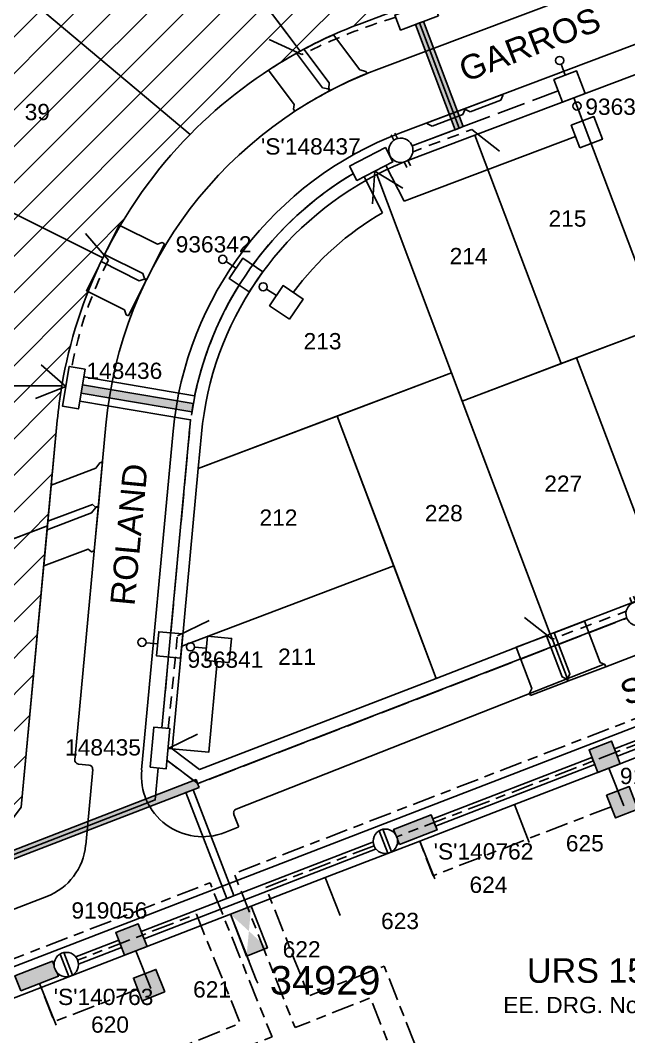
# Model space of a CAD drawing. Header units: metres. Extents: x 310835 to 311433, y 6270349 to 6270744.
# Drawn here: x 311149.6 to 311224.4, y 6270490.1 to 6270615 of the extents above; entities that cross this region are included whole.
import ezdxf
from ezdxf.enums import TextEntityAlignment as Align

# ---------------------------------------------------------------- set-up
doc = ezdxf.new("R2010")
doc.units = ezdxf.units.M
doc.header["$LTSCALE"] = 0.7
for name, pattern in [('Cable Exist OH', [1, 1, 0]), ('Cable Exist UG', [8.2, 4, -1.2, 1.8, -1.2]), ('Dash', [5, 3, -2]), ('IE Trench LV', [6.5, 5, -1.5])]:
    doc.linetypes.add(name, pattern=pattern)
doc.layers.get('0').update_dxf_attribs({"color": 6})
for name, color, linetype in [('_User Miscellaneous1', 3, 'Continuous'), ('_User Miscellaneous11', 7, 'Continuous'), ('_User Miscellaneous4', 7, 'Continuous'), ('_User Miscellaneous6', 7, 'Continuous'), ('_User Miscellaneous7', 150, 'Continuous'), ('_User Miscellaneous8', 7, 'Continuous'), ('_User_LV_Exist', 7, 'Continuous'), ('Cadastre Developer_SP_NEW', 4, 'Continuous'), ('Cadastre Land Parcels_SP_EXT', 4, 'Continuous'), ('Cadastre Roads_SP_EXT', 4, 'Continuous'), ('Cadastre Roads_SP_NEW', 8, 'Continuous'), ('Duct_SP_EXT', 4, 'Continuous'), ('Duct_SP_NEW', 2, 'Continuous'), ('Equip_LV_NEW', 5, 'Continuous'), ('Mains_LV_NEW_R6', 2, 'Continuous'), ('Mains_LV_NEW_T84', 2, 'Continuous'), ('Services_SP_NEW_UG', 2, 'Continuous'), ('Sub_SP_EXT', 7, 'Continuous'), ('SupportsUG_SP_LV_EXT', 7, 'Continuous'), ('SupportsUG_SP_LV_NEW', 2, 'Continuous'), ('SupportsUG_SP_LV_SL_EXT', 7, 'Continuous'), ('SupportsUG_SP_LV_SL_NEW', 2, 'Continuous'), ('Trench_SP_NEW', 2, 'Continuous'), ('UG_Details_SP_MISC', 7, 'Continuous')]:
    doc.layers.add(name, color=color, linetype=linetype)
doc.layers.add('_User Miscellaneous12', color=7, linetype='Continuous', lineweight=35)
doc.layers.add('_User Miscellaneous5', color=7, linetype='Continuous', lineweight=35)
doc.layers.add('_User Notes', color=7, linetype='Continuous', plot=False)
doc.styles.add('ARIAL', font='arial.ttf', dxfattribs={"height": 2})
doc.styles.add('ARIAL 3.0', font='arial.ttf', dxfattribs={"height": 3})
doc.styles.add('COLUMN_LABEL', font='arial.ttf')
doc.styles.add('POLE_LABEL', font='arial.ttf')
doc.styles.add('SL_LABEL', font='arial.ttf')
doc.styles.get("Standard").update_dxf_attribs({"font": 'arial.ttf'})
doc.styles.add('style1', font='iso3098b.shx')
doc.linetypes.add('Cable New UG', pattern='A,8,-1,["x",style1,S=3.5,R=0,X=0.35,Y=-1],-3.5', length=12.5)
doc.linetypes.add('Cable Z', pattern='A,8,-1,["Z",Standard,S=2.5,R=0,X=0.35,Y=-1.25],-3.5', length=12.5)
doc.linetypes.add('IE Trench HV', pattern='A,8,-2,["/",style1,S=2.5,R=0,X=0.1,Y=-1],-4.5', length=14.5)

# ---------------------------------------------------------------- blocks, each defined once
blk = doc.blocks.new('*U38')
blk.add_lwpolyline([(1.28, 0.5), (3.26, -4.64), (0.7, -5.63), (-1.28, -0.5)], close=True)
blk.add_solid([(-1.28, -0.5), (1.28, 0.5), (3.26, -4.64), (0.7, -5.63)])
for tag, height, flags, p in [('ASSET_NUM', 3, 8, (5.84, 2.55)), ('STREET_CODE', 0.2, 9, (5.34, 0.55)), ('CONSTRUCTED_VOLTAGE', 0.2, 9, (5.34, 0.35)), ('OPERATING_VOLTAGE', 0.2, 9, (5.34, -0.05)), ('NO_PHASES', 0.2, 9, (5.34, 0.15)), ('ORIENTATION', 0.2, 9, (5.34, -0.25)), ('OWNED_BY', 0.2, 9, (5.34, -0.45)), ('OPERATED_BY', 0.2, 9, (5.34, -0.65)), ('SECONDARY_VOLTAGE', 0.2, 9, (5.34, -1.05)), ('STATE', 0.2, 9, (5.34, -1.25)), ('MAINTAINED_BY', 0.2, 9, (5.34, -0.85)), ('SUBSTATION_TYPE', 0.2, 9, (5.34, -1.65)), ('STREETNAME', 0.2, 9, (5.34, -2.45)), ('PARENT', 0.2, 9, (5.34, -1.45)), ('USAGE', 0.2, 9, (5.34, -1.85)), ('LEGEND', 0.2, 9, (5.34, -2.05)), ('LOCATION', 0.2, 9, (5.34, -2.25)), ('SUBURB', 0.2, 9, (5.34, -2.65)), ('Z', 0.2, 1, (5.34, -3.05)), ('NOTES', 0.2, 9, (5.34, -2.85))]:
    blk.add_attdef(tag, text='', height=height, dxfattribs=dict(flags=flags)).set_placement(p, align=Align.MIDDLE_LEFT)
blk = doc.blocks.new('PILLAR_EXT')
blk.add_hatch(color=256).paths.add_polyline_path([(-2.475, 2.49), (-2.475, 0.51), (2.475, 0.51), (2.475, 2.49)])
blk.add_lwpolyline([(-2.475, 0.51), (2.475, 0.51), (2.475, 2.49), (-2.475, 2.49)], close=True)
for tag, p, flags in [('OWNED_BY', (0, 1.3), 9), ('STATE', (0, 1.1), 9), ('SUPPORT_TYPE', (0, 0.9), 9), ('USAGE', (0, 0.7), 9), ('LEGEND', (0, 0.5), 9), ('LOCATION', (0, 0.3), 9), ('NOTES', (0, 0.1), 9), ('PARENT', (0, -0.1), 9), ('STREETNAME', (0, -0.3), 9), ('SUBURB', (0, -0.5), 1)]:
    blk.add_attdef(tag, p, '', height=0.2, dxfattribs=dict(flags=flags))
at = {"layer": '_User Miscellaneous6', "style": 'ARIAL', "flags": 8}
blk.add_attdef('ASSET_NUM', text='', height=2, dxfattribs=at).set_placement((1.5, 7.5), align=Align.TOP_LEFT)
blk = doc.blocks.new('*U37')
at = {"layer": '_User Miscellaneous7'}
blk.add_hatch(color=256, dxfattribs=at).paths.add_polyline_path([(-1.49, -4.51), (-1.49, -7.49), (1.48, -7.49), (1.48, -4.51)])
at = {"layer": '_User Miscellaneous8'}
blk.add_hatch(color=256, dxfattribs=at).paths.add_polyline_path([(-1.49, 1.48), (-1.49, -1.49), (1.48, -1.49), (1.48, 1.48)])
at = {"layer": '_User Miscellaneous7'}
blk.add_lwpolyline([(1.48, -7.49), (1.48, -4.51), (-1.49, -4.51), (-1.49, -7.49)], close=True, dxfattribs=at)
at = {"layer": '_User Miscellaneous8'}
blk.add_lwpolyline([(1.48, -1.49), (1.48, 1.48), (-1.49, 1.48), (-1.49, -1.49)], close=True, dxfattribs=at)
at = {"flags": 9}
for tag, style, p in [('STRUCTURE_PLANT_NUMBER', 'POLE_LABEL', (1.81, 0.03)), ('STREET_CODE', 'COLUMN_LABEL', (1.81, -0.2))]:
    blk.add_attdef(tag, text='', height=0.2, dxfattribs=dict(at, style=style)).set_placement(p, align=Align.MIDDLE_LEFT)
for tag, p in [('COLUMN_TYPE', (1.81, -0.4)), ('OWNED_BY', (1.81, -0.6)), ('STATE', (1.81, -0.8)), ('USAGE', (1.81, -1)), ('LEGEND', (1.81, -1.2)), ('STREETNAME', (1.81, -1.6)), ('SUBURB', (1.81, -1.8)), ('LOCATION', (1.81, -1.4)), ('NOTES', (1.81, -2))]:
    blk.add_attdef(tag, text='', height=0.2, dxfattribs=at).set_placement(p, align=Align.MIDDLE_LEFT)
at = {"flags": 1}
blk.add_attdef('Z', (1.81, -2.35), '', height=0.2, dxfattribs=at)
at = {"layer": '_User Miscellaneous6', "style": 'ARIAL', "flags": 8}
blk.add_attdef('ASSET_NUM', text='', height=2, dxfattribs=at).set_placement((2, 2), align=Align.MIDDLE_LEFT)
blk = doc.blocks.new('*U35')
at = {"lineweight": -3}
blk.add_lwpolyline([(-2.48, 2.49), (2.47, 2.49), (2.47, 0.51), (-2.48, 0.51)], close=True, dxfattribs=at)
for tag, flags, p in [('STREET_CODE', 9, (1.5, 3.5)), ('OWNED_BY', 9, (1.5, 3.3)), ('OPERATED_BY', 9, (1.5, 3.1)), ('STATE', 9, (1.5, 2.7)), ('SUPPORT_TYPE', 9, (1.5, 2.5)), ('MAINTAINED_BY', 9, (1.5, 2.9)), ('SUBURB', 9, (1.5, 1.7)), ('STREETNAME', 9, (1.5, 1.5)), ('USAGE', 9, (1.5, 2.3)), ('LEGEND', 9, (1.5, 2.1)), ('PARENT', 9, (1.5, 1.9)), ('LOCATION', 9, (1.5, 1.3)), ('Z', 1, (1.5, 0.9)), ('NOTES', 9, (1.5, 1.1))]:
    blk.add_attdef(tag, text='', height=0.2, dxfattribs=dict(flags=flags)).set_placement(p, align=Align.MIDDLE_LEFT)
at = {"layer": '_User Miscellaneous4', "style": 'ARIAL', "flags": 8}
blk.add_attdef('ASSET_NUM', text='', height=2, dxfattribs=at).set_placement((2, 5.5), align=Align.MIDDLE_LEFT)
blk = doc.blocks.new('*U51')
at = {"layer": 'Services_SP_NEW_UG', "color": 2, "flags": 128}
blk.add_lwpolyline([(-13.9, -0.75), (-16.15, 2.93)], dxfattribs=at)
at = {"layer": 'Services_SP_NEW_UG', "color": 2, "linetype": 'Dash', "ltscale": 0.7, "flags": 128}
blk.add_lwpolyline([(-2.47, -0.75), (-13.9, -0.75)], dxfattribs=at)
blk = doc.blocks.new('A$C1B2C29DD')
at = {"layer": 'Services_SP_NEW_UG', "color": 2, "flags": 128}
for points in [[(0, 0), (-2.1, 3.44)], [(0, 0), (2.1, 3.44)]]:
    blk.add_lwpolyline(points, dxfattribs=at)
blk = doc.blocks.new('*U56')
at = {"layer": 'Services_SP_NEW_UG', "color": 2, "flags": 128}
blk.add_lwpolyline([(-12.99, -0.75), (-15.24, 2.93)], dxfattribs=at)
at = {"layer": 'Services_SP_NEW_UG', "color": 2, "linetype": 'Dash', "ltscale": 0.7, "flags": 128}
blk.add_lwpolyline([(-2.47, -0.75), (-12.99, -0.75)], dxfattribs=at)
blk = doc.blocks.new('*U36')
at = {"layer": '_User Miscellaneous7', "lineweight": -3}
blk.add_lwpolyline([(0, -3.03), (0, -1.58)], dxfattribs=at)
blk.add_lwpolyline([(-1.49, -6), (1.49, -6), (1.49, -3.03), (-1.49, -3.03)], close=True, dxfattribs=at)
blk.add_circle((0, -1.08), 0.5, dxfattribs=at)
at = {"layer": '_User Miscellaneous8', "color": 2, "lineweight": -3}
blk.add_lwpolyline([(-1.49, 0), (1.49, 0), (1.49, 2.97), (-1.49, 2.97)], close=True, dxfattribs=at)
at = {"style": 'POLE_LABEL', "flags": 9}
blk.add_attdef('STRUCTURE_PLANT_NUMBER', text='', height=0.2, dxfattribs=at).set_placement((1.64, 1.73), align=Align.MIDDLE_LEFT)
for tag, flags, p in [('STREET_CODE', 9, (1.64, 1.49)), ('COLUMN_TYPE', 9, (1.64, 1.29)), ('OWNED_BY', 9, (1.64, 1.09)), ('OPERATED_BY', 9, (1.64, 0.89)), ('STATE', 9, (1.64, 0.49)), ('MAINTAINED_BY', 9, (1.64, 0.69)), ('USAGE', 9, (1.64, 0.29)), ('LEGEND', 9, (1.64, 0.09)), ('SUBURB', 9, (1.64, -0.31)), ('STREETNAME', 9, (1.64, -0.51)), ('Z', 1, (1.64, -1.31)), ('PARENT', 9, (1.64, -0.11)), ('LOCATION', 9, (1.64, -0.71)), ('NOTES', 9, (1.64, -0.91)), ('LABEL_ALIGNMENT', 9, (1.64, -1.11))]:
    blk.add_attdef(tag, text='', height=0.2, dxfattribs=dict(flags=flags)).set_placement(p, align=Align.MIDDLE_LEFT)
at = {"layer": '_User Miscellaneous5', "style": 'ARIAL', "flags": 8}
blk.add_attdef('ASSET_NUM', text='', height=2, dxfattribs=at).set_placement((2, 3.49), align=Align.MIDDLE_LEFT)
blk = doc.blocks.new('*U49')
at = {"layer": '_User Miscellaneous8', "color": 2}
blk.add_line((0, 0), (0, 1.45), dxfattribs=at)
blk.add_circle((0, 1.95), 0.5, dxfattribs=at)
for tag, p, flags in [('Z', (0, 0), 1), ('OPERATED_BY', (0, -9.61), 9)]:
    blk.add_attdef(tag, p, '', height=0.2, dxfattribs=dict(flags=flags))
at = {"style": 'SL_LABEL', "flags": 9}
blk.add_attdef('STREET_CODE', text='', height=0.2, dxfattribs=at).set_placement((0, -0.2), align=Align.MIDDLE_LEFT)
at = {"flags": 9}
for tag, p in [('CONSTRUCTED_VOLTAGE', (0, -0.4)), ('CONTROL_TYPE', (0, -0.6)), ('LANTERN_PURPOSE', (0, -0.8)), ('LANTERN_TYPE', (0, -1)), ('NO_PHASES', (0, -1.2)), ('OPERATING_VOLTAGE', (0, -1.4)), ('ORIENTATION', (0, -1.6)), ('OWNED_BY', (0, -1.8)), ('STATE', (0, -2)), ('CEXIST', (0, -2.4)), ('CNEW', (0, -2.6)), ('USAGE', (0, -2.2)), ('CNUMBER', (0, -2.8)), ('CREMOVE', (0, -3)), ('CREPLACE', (0, -3.2)), ('LKINGHEIGHT', (0, -3.4)), ('LBRACKET', (0, -3.6)), ('LBRACKETVOCAB', (0, -3.8)), ('LCATEGORY', (0, -4)), ('LCHARGE1', (0, -4.2)), ('LCHARGE1PERCENT', (0, -4.4)), ('LCHARGE2', (0, -4.6)), ('LCHARGE2PERCENT', (0, -4.8)), ('LCHARGE3', (0, -5)), ('LCHARGE3PERCENT', (0, -5.2)), ('LEXIST', (0, -5.4)), ('LLAMP', (0, -5.6)), ('LLAMPVOCAB', (0, -5.8)), ('LMAST', (0, -6)), ('LMASTVOCAB', (0, -6.2)), ('LNEW', (0, -6.4)), ('LANTNUMBER', (0, -6.6)), ('LOUTREACH', (0, -7)), ('LOUTREACHVOCAB', (0, -7.2)), ('LRATECODE', (0, -7.4)), ('SUBURB', (0, -8.6)), ('STREETNAME', (0, -8.8)), ('LREMOVE', (0, -7.6)), ('LREPLACE', (0, -7.8)), ('LTYPE', (0, -8)), ('LTYPEVOCAB', (0, -8.2)), ('LEGEND', (0, -8.4)), ('LOCATION', (0, -9)), ('NOTES', (0, -9.2)), ('MAINTAINED_BY', (0, -9.86))]:
    blk.add_attdef(tag, text='', height=0.2, dxfattribs=at).set_placement(p, align=Align.MIDDLE_LEFT)
at = {"layer": '_User Notes', "style": 'SL_LABEL', "flags": 8}
blk.add_attdef('ASSET_NUM', text='', height=2.5, dxfattribs=at).set_placement((2, 2), align=Align.MIDDLE_LEFT)
at = {"layer": '_User Notes', "flags": 8}
blk.add_attdef('LNUMBER', text='', height=2.5, dxfattribs=at).set_placement((1.2, -2.8), align=Align.MIDDLE_LEFT)
blk = doc.blocks.new('*U57')
at = {"layer": 'Services_SP_NEW_UG', "color": 2, "flags": 128}
blk.add_lwpolyline([(-15, -0.75), (-17.25, 2.93)], dxfattribs=at)
at = {"layer": 'Services_SP_NEW_UG', "color": 2, "linetype": 'Dash', "ltscale": 0.7, "flags": 128}
blk.add_lwpolyline([(-2.47, -0.75), (-15, -0.75)], dxfattribs=at)
blk = doc.blocks.new('LV_UG_LINKS_OPEN_NEW')
blk.add_wipeout([(-1.17, 0.93), (-1.28, 0.78), (-1.36, 0.61), (-1.43, 0.44), (-1.47, 0.25), (-1.49, 0.07), (-1.49, -0.12), (-1.46, -0.31), (-1.41, -0.49), (-1.34, -0.66), (-1.25, -0.82), (-1.13, -0.97), (-1, -1.11), (-0.86, -1.22), (-0.7, -1.32), (-0.53, -1.4), (-0.35, -1.45), (-0.16, -1.49), (0.03, -1.49), (0.21, -1.48), (0.4, -1.44), (0.57, -1.38), (0.74, -1.3), (0.9, -1.19), (1.04, -1.07), (1.17, -0.93), (1.28, -0.78), (1.36, -0.61), (1.43, -0.44), (1.47, -0.25), (1.49, -0.07), (1.49, 0.12), (1.46, 0.31), (1.41, 0.49), (1.34, 0.66), (1.25, 0.82), (1.13, 0.97), (1, 1.11), (0.86, 1.22), (0.7, 1.32), (0.53, 1.4), (0.35, 1.45), (0.16, 1.49), (-0.03, 1.49), (-0.21, 1.48), (-0.4, 1.44), (-0.57, 1.38), (-0.74, 1.3), (-0.9, 1.19), (-1.04, 1.07)])
for p, q in [((-0.25, 1.47), (-0.25, 2.22)), ((0.25, 1.47), (0.25, 2.22)), ((-0.25, -1.47), (-0.25, -2.22)), ((0.25, -1.47), (0.25, -2.22))]:
    blk.add_line(p, q)
blk.add_lwpolyline([(1.49, 0, 1), (-1.49, 0, 1)], format="xyb", close=True)
for tag, p, flags in [('ORIENTATION', (0, 0), 9), ('Z', (0, 0), 1), ('USAGE', (0, -0.2), 9), ('NOTES', (0, -0.4), 9)]:
    blk.add_attdef(tag, p, '', height=0.2, dxfattribs=dict(flags=flags))
blk = doc.blocks.new('A$C7DAD38F0')
at = {"layer": '_User Miscellaneous11', "color": 3, "style": 'ARIAL'}
blk.add_attdef('DRG_NO', text='', height=2, dxfattribs=at).set_placement((0, -4.23), align=Align.MIDDLE_CENTER)
at = {"layer": '_User Miscellaneous6', "color": 2, "style": 'ARIAL 3.0'}
blk.add_attdef('URS___', text='', height=3, dxfattribs=at).set_placement((0, 0), align=Align.MIDDLE_CENTER)
blk = doc.blocks.new('*U131')
for tag, flags, p in [('NUMBER_OF_PHASES', 9, (1.5, -2.4)), ('TYPE', 9, (1.5, -2.6)), ('Z', 1, (1.5, -2.8))]:
    blk.add_attdef(tag, text='', height=0.2, dxfattribs=dict(flags=flags)).set_placement(p, align=Align.MIDDLE_LEFT)
blk.add_wipeout([(-1.56, 1.06), (-1.68, 0.92), (-1.79, 0.76), (-1.87, 0.59), (-1.93, 0.42), (-1.98, 0.23), (-1.99, 0.05), (-1.99, -0.14), (-1.96, -0.33), (-1.91, -0.51), (-1.83, -0.68), (-1.74, -0.84), (-1.62, -0.99), (-1.49, -1.12), (-1.34, -1.24), (-1.18, -1.33), (-1.01, -1.41), (-0.83, -1.46), (-0.64, -1.49), (-0.45, -1.49), (-0.27, -1.48), (-0.08, -1.43), (0.09, -1.37), (0.26, -1.29), (0.42, -1.18), (0.56, -1.06), (0.68, -0.92), (0.79, -0.76), (0.87, -0.59), (0.93, -0.42), (0.98, -0.23), (0.99, -0.05), (0.99, 0.14), (0.96, 0.33), (0.91, 0.51), (0.83, 0.68), (0.74, 0.84), (0.62, 0.99), (0.49, 1.12), (0.34, 1.24), (0.18, 1.33), (0.01, 1.41), (-0.17, 1.46), (-0.36, 1.49), (-0.55, 1.49), (-0.73, 1.48), (-0.92, 1.43), (-1.09, 1.37), (-1.26, 1.29), (-1.42, 1.18)])
for p, q in [((-0.75, -1.48), (-0.75, 1.48)), ((-0.25, -1.48), (-0.25, 1.48))]:
    blk.add_line(p, q)
blk.add_circle((-0.5, 0), 1.5)
at = {"flags": 9}
for tag, p in [('ACTUAL_STATUS', (1.5, 0)), ('CONSTRUCTED_VOLTAGE', (1.5, -0.2)), ('OPERATING_VOLTAGE', (1.5, -0.6)), ('ORIENTATION', (1.5, -0.8)), ('STATE', (1.5, -1)), ('SWITCH_TYPE', (1.5, -1.2)), ('NO_PHASES', (1.5, -0.4)), ('OWNED_BY', (1.5, -1.8)), ('OPERATED_BY', (1.5, -2)), ('USAGE', (1.5, -1.4)), ('NOTES', (1.5, -1.6)), ('MAINTAINED_BY', (1.5, -2.2))]:
    blk.add_attdef(tag, text='', height=0.2, dxfattribs=at).set_placement(p, align=Align.MIDDLE_LEFT)
blk = doc.blocks.new('*U132')
for tag, flags, p in [('ACTUAL_STATUS', 9, (1.5, 0)), ('CONSTRUCTED_VOLTAGE', 9, (1.5, -0.2)), ('OPERATING_VOLTAGE', 9, (1.5, -0.6)), ('ORIENTATION', 9, (1.5, -0.8)), ('STATE', 9, (1.5, -1)), ('SWITCH_TYPE', 9, (1.5, -1.2)), ('NO_PHASES', 9, (1.5, -0.4)), ('OWNED_BY', 9, (1.5, -1.8)), ('OPERATED_BY', 9, (1.5, -2)), ('USAGE', 9, (1.5, -1.4)), ('NOTES', 9, (1.5, -1.6)), ('MAINTAINED_BY', 9, (1.5, -2.2)), ('NUMBER_OF_PHASES', 9, (1.5, -2.4)), ('TYPE', 9, (1.5, -2.6)), ('Z', 1, (1.5, -2.8))]:
    blk.add_attdef(tag, text='', height=0.2, dxfattribs=dict(flags=flags)).set_placement(p, align=Align.MIDDLE_LEFT)
blk.add_wipeout([(0.46, -5.56), (0.34, -5.71), (0.23, -5.86), (0.15, -6.03), (0.08, -6.2), (0.04, -6.39), (0.02, -6.57), (0.03, -6.76), (0.06, -6.95), (0.11, -7.13), (0.19, -7.3), (0.28, -7.46), (0.4, -7.61), (0.53, -7.74), (0.68, -7.86), (0.84, -7.95), (1.01, -8.03), (1.19, -8.08), (1.38, -8.11), (1.56, -8.11), (1.75, -8.1), (1.93, -8.06), (2.11, -7.99), (2.28, -7.91), (2.43, -7.8), (2.57, -7.68), (2.7, -7.54), (2.8, -7.38), (2.89, -7.21), (2.95, -7.04), (2.99, -6.86), (3.01, -6.67), (3, -6.48), (2.98, -6.3), (2.92, -6.12), (2.85, -5.94), (2.75, -5.78), (2.64, -5.63), (2.51, -5.5), (2.36, -5.39), (2.2, -5.29), (2.02, -5.22), (1.84, -5.16), (1.66, -5.13), (1.47, -5.13), (1.28, -5.15), (1.1, -5.19), (0.92, -5.25), (0.76, -5.33), (0.6, -5.44)])
for p, q in [((1.27, -8.1), (1.27, -5.14)), ((1.77, -8.1), (1.77, -5.14))]:
    blk.add_line(p, q)
blk.add_circle((1.52, -6.62), 1.5)

msp = doc.modelspace()

# ---------------------------------------------------------------- hatches: boundary and pattern name
at = {"layer": '_User Miscellaneous1'}
h = msp.add_hatch(dxfattribs=at)
h.set_pattern_fill('ANSI31', color=256)
h.paths.add_polyline_path([(311184.78, 6270655.1), (311170.73, 6270646.74), (311170.73, 6270646.74), (311161.42, 6270641.2), (311184.01, 6270611.17, -0.002187), (311184.45, 6270611.41), (311184.45, 6270611.41, -0.017621), (311188.11, 6270613.2, -0.014858), (311191.29, 6270614.51), (311197.79, 6270616.97)])
h = msp.add_hatch(dxfattribs=at)
h.set_pattern_fill('ANSI31', color=256)
h.paths.add_polyline_path([(311161.42, 6270641.2), (311157.79, 6270635.89), (311147.25, 6270620.48), (311170.49, 6270600.95, -0.07369), (311184.01, 6270611.17)])
h.paths.add_polyline_path([(311163.13, 6270619.55), (311167.26, 6270619.55), (311167.26, 6270622.61), (311163.13, 6270622.61)], flags=24)
h = msp.add_hatch(dxfattribs=at)
h.set_pattern_fill('ANSI31', color=256)
h.paths.add_polyline_path([(311170.49, 6270600.95), (311147.25, 6270620.48), (311137.65, 6270606.45), (311132.74, 6270599.28), (311159.76, 6270585.77, -0.005097), (311160.29, 6270586.82), (311161.77, 6270589.79), (311161.89, 6270589.73, -0.061377)])
h.paths.add_polyline_path([(311149.66, 6270602.2), (311153.77, 6270602.2), (311153.77, 6270605.21), (311149.66, 6270605.21)], flags=24)
h = msp.add_hatch(dxfattribs=at)
h.set_pattern_fill('ANSI31', color=256)
h.paths.add_polyline_path([(311159.54, 6270585.32), (311159.54, 6270585.32, -0.002163), (311159.76, 6270585.77), (311132.74, 6270599.28), (311130.61, 6270591.25), (311124.98, 6270570), (311154.72, 6270570.07, -0.052088), (311157.94, 6270581.64), (311157.75, 6270581.74)])
h.paths.add_polyline_path([(311139.47, 6270581.71), (311143.58, 6270581.71), (311143.58, 6270584.73), (311139.47, 6270584.73)], flags=24)
h = msp.add_hatch(dxfattribs=at)
h.set_pattern_fill('ANSI31', color=256)
h.paths.add_polyline_path([(311126.59, 6270542.86), (311110.22, 6270536.66), (311122.61, 6270503.96), (311138.94, 6270510.26)])
h.paths.add_polyline_path([(311152.5, 6270547.93), (311152.5, 6270547.93), (311152.91, 6270552.36), (311152.96, 6270552.86), (311126.59, 6270542.86), (311138.94, 6270510.26), (311145.64, 6270512.85), (311149.74, 6270518.27)])
h.paths.add_polyline_path([(311154.16, 6270565.79), (311154.16, 6270565.79, -0.018692), (311154.72, 6270570.07), (311124.98, 6270570), (311116.81, 6270539.16), (311152.96, 6270552.86)])
h.paths.add_polyline_path([(311110.22, 6270536.66), (311101.19, 6270533.24), (311101.19, 6270533.24), (311093.86, 6270530.46), (311106.29, 6270497.66), (311122.61, 6270503.96)])
h.paths.add_polyline_path([(311122.52, 6270523.39), (311126.65, 6270523.39), (311126.65, 6270526.44), (311122.52, 6270526.44)], flags=24)
at = {"layer": '_User Miscellaneous11'}
h = msp.add_hatch(color=256, dxfattribs=at)
h.dxf.hatch_style = 1
h.paths.add_polyline_path([(311199.16, 6270614.82), (311198.18, 6270614.45), (311203.07, 6270601.53), (311204.04, 6270601.9)])
h = msp.add_hatch(color=256, dxfattribs=at)
h.dxf.hatch_style = 1
h.paths.add_polyline_path([(311157.26, 6270570.17), (311157.09, 6270569.15), (311170.71, 6270566.84), (311170.88, 6270567.87)])
h = msp.add_hatch(color=256, dxfattribs=at)
h.dxf.hatch_style = 1
h.paths.add_polyline_path([(311171.6, 6270520.7), (311171.22, 6270521.67), (311146.78, 6270512.24), (311147.16, 6270511.27)])

# ---------------------------------------------------------------- linework, layer by layer
at = {"layer": '_User_LV_Exist', "color": 7, "linetype": 'Cable Exist UG', "flags": 128}
for points in [[(311247.36, 6270531.29), (311246.58, 6270533.32), (311241.62, 6270535.5), (311175.9, 6270510.13), (311183.38, 6270491.19), (311192.64, 6270494.85), (311198.13, 6270480.95), (311194.93, 6270479.69), (311194.43, 6270480.95)], [(311222.21, 6270518.34), (311200.34, 6270509.86), (311198.52, 6270514.58)], [(311193.09, 6270513.55), (311179.8, 6270508.42), (311185.07, 6270495.09), (311194.32, 6270498.75), (311202.03, 6270479.26), (311192.32, 6270475.42), (311190.72, 6270479.47)], [(311179.58, 6270475.03), (311180.09, 6270473.76), (311176.9, 6270472.48), (311171.31, 6270486.35), (311180.55, 6270490.06), (311172.93, 6270508.98), (311075.72, 6270471.44), (311071.75, 6270462.35), (311060.54, 6270457.9), (311055.11, 6270460.27), (311032.4, 6270451.5)], [(311183.29, 6270476.51), (311184.92, 6270472.47), (311175.23, 6270468.58), (311167.41, 6270488.01), (311176.64, 6270491.73), (311171.25, 6270505.12), (311156.65, 6270499.48)], [(311164.05, 6270495.9), (311153.79, 6270491.94), (311151.99, 6270496.61)]]:
    msp.add_lwpolyline(points, dxfattribs=at)
at = {"layer": 'Cadastre Developer_SP_NEW'}
for p, q in [((311161.42, 6270641.2), (311184.01, 6270611.17)), ((311170.49, 6270600.95), (311147.25, 6270620.48)), ((311231.67, 6270610.74), (311217.64, 6270605.44)), ((311217.64, 6270605.44), (311205.48, 6270600.84)), ((311217.64, 6270605.44), (311228.24, 6270577.37)), ((311205.48, 6270600.84), (311197.58, 6270597.86)), ((311205.48, 6270600.84), (311216.08, 6270572.78)), ((311132.74, 6270599.28), (311159.76, 6270585.77)), ((311193.42, 6270596.01), (311203.93, 6270568.19)), ((311193.42, 6270596.01), (311202.61, 6270571.67)), ((311231.99, 6270578.79), (311217.96, 6270573.49)), ((311216.08, 6270572.78), (311228.24, 6270577.37)), ((311217.96, 6270573.49), (311203.93, 6270568.19)), ((311228.75, 6270544.93), (311217.96, 6270573.49)), ((311171.49, 6270559.88), (311202.61, 6270571.67)), ((311188.55, 6270566.34), (311202.61, 6270571.67)), ((311202.61, 6270571.67), (311214.75, 6270539.53)), ((311203.93, 6270568.19), (311216.08, 6270572.78)), ((311124.98, 6270570), (311154.72, 6270570.07)), ((311214.75, 6270539.53), (311203.93, 6270568.19)), ((311154.16, 6270565.79), (311149.74, 6270518.27)), ((311171.49, 6270559.88), (311188.55, 6270566.34)), ((311188.55, 6270566.34), (311195.51, 6270547.92)), ((311188.55, 6270566.34), (311200.73, 6270534.11)), ((311171.89, 6270564.14), (311171.49, 6270559.88)), ((311171.49, 6270559.88), (311169.46, 6270538.08)), ((311116.81, 6270539.16), (311152.96, 6270552.86)), ((311152.96, 6270552.86), (311126.59, 6270542.86)), ((311152.96, 6270552.86), (311149.74, 6270518.27)), ((311169.46, 6270538.08), (311195.51, 6270547.92)), ((311195.51, 6270547.92), (311200.73, 6270534.11)), ((311214.75, 6270539.53), (311228.75, 6270544.93)), ((311200.73, 6270534.11), (311214.75, 6270539.53)), ((311169.46, 6270538.08), (311168.29, 6270525.43)), ((311171.65, 6270522.89), (311200.73, 6270534.11)), ((311168.29, 6270525.43), (311171.65, 6270522.89)), ((311145.64, 6270512.85), (311149.74, 6270518.27))]:
    msp.add_line(p, q, dxfattribs=at)
for points in [[(311184.78, 6270655.1), (311197.79, 6270616.97), (311191.29, 6270614.51, 0.034676), (311184.01, 6270611.17), (311161.42, 6270641.2), (311184.78, 6270655.1)], [(311161.42, 6270641.2), (311184.01, 6270611.17, 0.07369), (311170.49, 6270600.95), (311147.25, 6270620.48), (311157.79, 6270635.89), (311161.42, 6270641.2)], [(311159.76, 6270585.77), (311132.74, 6270599.28), (311137.25, 6270605.87), (311147.25, 6270620.48), (311170.49, 6270600.95, 0.080953), (311159.76, 6270585.77)], [(311124.98, 6270570), (311154.72, 6270570.07, -0.071654), (311159.76, 6270585.77), (311132.74, 6270599.28), (311124.98, 6270570)], [(311154.16, 6270565.79, -0.018692), (311154.72, 6270570.07), (311124.98, 6270570), (311116.81, 6270539.16), (311152.96, 6270552.86), (311154.16, 6270565.79)]]:
    msp.add_lwpolyline(points, format="xyb", close=True, dxfattribs=at)
msp.add_lwpolyline([(311126.59, 6270542.86), (311138.94, 6270510.26), (311145.64, 6270512.85), (311149.74, 6270518.27), (311152.96, 6270552.86), (311126.59, 6270542.86)], close=True, dxfattribs=at)
for start, end in [(110.6961, 117.2222), (117.2222, 174.6882)]:
    msp.add_arc((311211.71, 6270560.44), 40, start, end, dxfattribs=at)
at = {"layer": 'Cadastre Land Parcels_SP_EXT', "linetype": 'Continuous'}
for p, q in [((311241.51, 6270530.64), (311221.96, 6270523.09)), ((311221.96, 6270523.09), (311210.33, 6270518.6)), ((311223.8, 6270518.44), (311221.96, 6270523.09)), ((311221.96, 6270523.09), (311223.8, 6270518.44)), ((311210.33, 6270518.6), (311198.7, 6270514.11)), ((311210.33, 6270518.6), (311212.17, 6270513.95)), ((311212.17, 6270513.95), (311210.33, 6270518.6)), ((311198.7, 6270514.11), (311187.07, 6270509.62)), ((311200.54, 6270509.46), (311198.7, 6270514.11)), ((311198.7, 6270514.11), (311200.54, 6270509.46)), ((311187.07, 6270509.62), (311175.44, 6270505.12)), ((311188.91, 6270504.97), (311187.07, 6270509.62)), ((311187.07, 6270509.62), (311188.91, 6270504.97)), ((311175.44, 6270505.12), (311163.8, 6270500.63)), ((311175.44, 6270505.12), (311178.62, 6270497.06)), ((311177.74, 6270499.3), (311175.44, 6270505.12)), ((311163.8, 6270500.63), (311152.17, 6270496.14)), ((311165.64, 6270495.98), (311163.8, 6270500.63)), ((311163.8, 6270500.63), (311165.64, 6270495.98)), ((311178.79, 6270496.64), (311178.62, 6270497.06)), ((311152.17, 6270496.14), (311140.54, 6270491.65)), ((311154.01, 6270491.49), (311152.17, 6270496.14)), ((311152.17, 6270496.14), (311154.01, 6270491.49))]:
    msp.add_line(p, q, dxfattribs=at)
at = {"layer": 'Cadastre Roads_SP_NEW'}
for p, q in [((311193.41, 6270608.9), (311272.11, 6270638.63)), ((311196.34, 6270601.13), (311275.04, 6270630.86)), ((311156.31, 6270524.11), (311160.14, 6270565.23)), ((311164.53, 6270522.85), (311168.4, 6270564.47)), ((311216.87, 6270534.07), (311214.76, 6270539.53)), ((311176.14, 6270518.05), (311221.35, 6270535.85)), ((311158.06, 6270523.45), (311156.76, 6270523.57)), ((311157.65, 6270513.6), (311158.51, 6270522.91)), ((311176.43, 6270515.95), (311175.86, 6270517.4)), ((311174.75, 6270515.18), (311176.38, 6270515.82)), ((311152.88, 6270507.3), (311148.4, 6270505.57))]:
    msp.add_line(p, q, dxfattribs=at)
for points in [[(311192.25, 6270608.44), (311192.07, 6270608.69), (311191.36, 6270608.89), (311188.11, 6270613.2, 0.017621), (311184.45, 6270611.41), (311187.56, 6270607.27), (311187.52, 6270606.58), (311187.71, 6270606.34, -0.0242)], [(311183.36, 6270603.79), (311183.18, 6270604.03), (311183.29, 6270604.64), (311180.13, 6270608.84, -0.017396), (311183.57, 6270610.92), (311186.77, 6270606.67), (311187.43, 6270606.53), (311187.62, 6270606.29, 0.023815)]]:
    msp.add_lwpolyline(points, format="xyb", close=True, dxfattribs=at)
for points in [[(311204.92, 6270603.73), (311204.34, 6270603.99), (311204.29, 6270604.13), (311208.87, 6270605.87), (311208.92, 6270605.73), (311208.66, 6270605.15)], [(311200.24, 6270601.96), (311199.66, 6270602.23), (311199.61, 6270602.37), (311204.19, 6270604.1), (311204.25, 6270603.96), (311203.98, 6270603.38)], [(311167.34, 6270587.51), (311167.07, 6270587.65), (311166.46, 6270587.45), (311161.77, 6270589.79), (311159.98, 6270586.21), (311164.68, 6270583.87), (311164.88, 6270583.26), (311165.15, 6270583.13)], [(311162.91, 6270578.66), (311162.64, 6270578.79), (311162.44, 6270579.39), (311157.75, 6270581.74), (311159.54, 6270585.32), (311164.23, 6270582.97), (311164.83, 6270583.17), (311165.1, 6270583.04)], [(311159.21, 6270555.28), (311158.86, 6270555.14), (311158.48, 6270555.48), (311153.01, 6270553.41), (311153.42, 6270557.84), (311158.89, 6270559.92), (311159.4, 6270560.59), (311159.72, 6270560.71)], [(311158.7, 6270549.79), (311158.35, 6270549.66), (311157.97, 6270550), (311152.5, 6270547.93), (311152.91, 6270552.36), (311158.38, 6270554.43), (311158.89, 6270555.11), (311159.21, 6270555.22)], [(311221.56, 6270535.52), (311221.46, 6270535.8), (311220.88, 6270536.06), (311218.96, 6270541.12), (311215.22, 6270539.7), (311217.13, 6270534.65), (311216.87, 6270534.07), (311216.98, 6270533.79)], [(311212.3, 6270532.02), (311212.2, 6270532.3), (311212.46, 6270532.88), (311210.55, 6270537.94), (311214.29, 6270539.35), (311216.2, 6270534.29), (311216.78, 6270534.03), (311216.89, 6270533.75)]]:
    msp.add_lwpolyline(points, close=True, dxfattribs=at)
at = {"layer": 'Cadastre Roads_SP_NEW', "linetype": 'Continuous'}
msp.add_lwpolyline([(311221.56, 6270535.52), (311317.2, 6270572.44), (311317.97, 6270570.43)], dxfattribs=at)
at = {"layer": 'Cadastre Roads_SP_NEW', "flags": 128}
msp.add_lwpolyline([(311244.82, 6270535.75), (311105.01, 6270481.79)], dxfattribs=at)
at = {"layer": 'Cadastre Roads_SP_NEW'}
for centre, radius, start, end in [((311211.71, 6270560.44), 51.8, 110.6961, 174.6882), ((311211.71, 6270560.44), 43.5, 110.6961, 174.6882), ((311156.81, 6270524.07), 0.5, 174.6882, 264.6882), ((311158.01, 6270522.95), 0.5, 354.6882, 84.6882), ((311172, 6270522.15), 7.5, 174.6882, 291.4961), ((311176.33, 6270517.58), 0.5, 111.4961, 201.4961), ((311176.34, 6270515.91), 0.1, 291.4961, 21.4961), ((311150.18, 6270514.3), 7.5, 291.1214, 354.6882)]:
    msp.add_arc(centre, radius, start, end, dxfattribs=at)
at = {"layer": 'Duct_SP_EXT'}
for p, q in [((311170.84, 6270520.41), (311170.39, 6270520.24)), ((311175.87, 6270507.42), (311170.84, 6270520.41)), ((311169.95, 6270520.07), (311170.39, 6270520.24)), ((311174.98, 6270507.07), (311169.95, 6270520.07)), ((311174.98, 6270507.07), (311175.43, 6270507.24)), ((311175.87, 6270507.42), (311175.43, 6270507.24))]:
    msp.add_line(p, q, dxfattribs=at)
at = {"layer": 'Duct_SP_NEW'}
for p, q in [((311198.18, 6270614.45), (311198.67, 6270614.64)), ((311198.18, 6270614.45), (311203.07, 6270601.53)), ((311199.16, 6270614.82), (311198.67, 6270614.64)), ((311199.16, 6270614.82), (311204.04, 6270601.9)), ((311203.07, 6270601.53), (311203.55, 6270601.72)), ((311204.04, 6270601.9), (311203.55, 6270601.72)), ((311157.09, 6270569.15), (311157.18, 6270569.66)), ((311157.09, 6270569.15), (311170.71, 6270566.84)), ((311157.26, 6270570.17), (311157.18, 6270569.66)), ((311157.26, 6270570.17), (311170.88, 6270567.87)), ((311170.88, 6270567.87), (311170.79, 6270567.36)), ((311170.71, 6270566.84), (311170.79, 6270567.36)), ((311171.22, 6270521.67), (311146.78, 6270512.24)), ((311171.22, 6270521.67), (311171.41, 6270521.19)), ((311171.6, 6270520.7), (311147.16, 6270511.27)), ((311171.6, 6270520.7), (311171.41, 6270521.19))]:
    msp.add_line(p, q, dxfattribs=at)
at = {"layer": 'Mains_LV_NEW_R6', "linetype": 'Cable Z', "flags": 128}
for points in [[(311196.78, 6270592.75), (311217.84, 6270600.7)], [(311194.53, 6270597.12), (311196.78, 6270592.75)], [(311191.86, 6270595.75), (311194.14, 6270591.32)], [(311167.78, 6270525.48), (311172.77, 6270525.02), (311173.81, 6270536.19)]]:
    msp.add_lwpolyline(points, dxfattribs=at)
at = {"layer": 'Mains_LV_NEW_R6', "linetype": 'Cable Z'}
msp.add_arc((311212.32, 6270559.87), 36.33, 120.0382, 143.4068, dxfattribs=at)
at = {"layer": 'Mains_LV_NEW_T84', "linetype": 'Cable New UG', "flags": 128}
for points in [[(311198.67, 6270614.64), (311203.55, 6270601.72)], [(311197.77, 6270599.53), (311203.55, 6270601.72)], [(311167.02, 6270528.04), (311170.54, 6270565.88), (311156.93, 6270568.18)], [(311167.64, 6270524.04), (311171.44, 6270521.17), (311224.15, 6270541.53)], [(311141.79, 6270509.75), (311146.18, 6270511.45), (311166.2, 6270519.18), (311166.56, 6270523.11)]]:
    msp.add_lwpolyline(points, dxfattribs=at)
for points in [[(311194.96, 6270598.41, -0.000234), (311195, 6270598.42, -0.000234)], [(311157.43, 6270571.14), (311171.04, 6270568.84, -0.210639), (311190.56, 6270596.14, -0.210639)]]:
    msp.add_lwpolyline(points, format="xyb", dxfattribs=at)
at = {"layer": 'Services_SP_NEW_UG', "color": 2, "flags": 128}
for points in [[(311184.21, 6270610.76), (311180.2, 6270612.61)], [(311160.46, 6270585.51), (311157.63, 6270588.77)], [(311167.78, 6270525.48), (311171.4, 6270527.25)]]:
    msp.add_lwpolyline(points, dxfattribs=at)
at = {"layer": 'Services_SP_NEW_UG', "color": 2, "linetype": 'Dash', "ltscale": 0.7}
for centre, radius, start, end in [((311217.35, 6270544.28), 74.28, 106.8926, 116.5016), ((311201.73, 6270564.02), 46.53, 152.5033, 169.6587)]:
    msp.add_arc(centre, radius, start, end, dxfattribs=at)
at = {"layer": 'Trench_SP_NEW', "linetype": 'IE Trench LV', "flags": 128}
for points in [[(311204.04, 6270601.9), (311215.72, 6270606.31)], [(311168.11, 6270539.7), (311170.39, 6270564.28)], [(311226.99, 6270542.62), (311171.44, 6270521.17), (311171.41, 6270521.19)], [(311167.02, 6270528.04), (311167.83, 6270536.74)], [(311168.9, 6270523.09), (311167.64, 6270524.04)]]:
    msp.add_lwpolyline(points, dxfattribs=at)
msp.add_lwpolyline([(311194.96, 6270598.41, -0.013576), (311197.05, 6270599.26), (311204.04, 6270601.9)], format="xyb", dxfattribs=at)
at = {"layer": 'Trench_SP_NEW', "linetype": 'IE Trench HV', "ltscale": 0.7, "flags": 128}
msp.add_lwpolyline([(311170.92, 6270521.56), (311169.62, 6270522.54)], dxfattribs=at)
at = {"layer": 'Trench_SP_NEW', "linetype": 'IE Trench LV'}
for start, end in [(120.6454, 143.9045), (148.0058, 174.6882)]:
    msp.add_arc((311211.71, 6270560.44), 41.5, start, end, dxfattribs=at)
at = {"layer": 'UG_Details_SP_MISC'}
for p, q in [((311241.55, 6270532.78), (311222.65, 6270525.44)), ((311241.53, 6270531.74), (311222.99, 6270524.55)), ((311222.65, 6270525.44), (311222.82, 6270524.99)), ((311219.86, 6270524.4), (311200.3, 6270516.85)), ((311219.86, 6270524.4), (311220.04, 6270523.95)), ((311222.99, 6270524.55), (311222.82, 6270524.99)), ((311220.21, 6270523.51), (311200.64, 6270515.95)), ((311220.21, 6270523.51), (311220.04, 6270523.95)), ((311200.3, 6270516.85), (311200.47, 6270516.4)), ((311200.64, 6270515.95), (311200.47, 6270516.4)), ((311195.68, 6270515.06), (311164.47, 6270503.01)), ((311196.02, 6270514.17), (311164.82, 6270502.12)), ((311195.68, 6270515.06), (311195.85, 6270514.62)), ((311196.02, 6270514.17), (311195.85, 6270514.62)), ((311164.47, 6270503.01), (311164.65, 6270502.56)), ((311161.71, 6270501.93), (311153.77, 6270498.88)), ((311161.71, 6270501.93), (311161.88, 6270501.48)), ((311164.82, 6270502.12), (311164.65, 6270502.56)), ((311162.05, 6270501.03), (311154.11, 6270497.98)), ((311162.05, 6270501.03), (311161.88, 6270501.48)), ((311153.77, 6270498.88), (311153.94, 6270498.43)), ((311154.11, 6270497.98), (311153.94, 6270498.43))]:
    msp.add_line(p, q, dxfattribs=at)

# ---------------------------------------------------------------- block references
at = {"layer": '_User Miscellaneous12'}
msp.add_blockref('A$C7DAD38F0', (311222.71, 6270498.2), dxfattribs=at).add_auto_attribs({'URS___': 'URS 15861', 'DRG_NO': 'EE. DRG. No. 500595'})
at = {"layer": 'Services_SP_NEW_UG'}
for name, p, rotation in [('*U56', (311193.21, 6270596.26), 200.6849174995725), ('*U57', (311228.75, 6270544.93), 20.69611137635092), ('*U51', (311168.29, 6270525.43), 264.2752950254232)]:
    msp.add_blockref(name, p, dxfattribs=dict(at, rotation=rotation))
at = {"layer": 'Sub_SP_EXT'}
ref = msp.add_blockref('*U38', (311176.72, 6270505.62), dxfattribs=at)
ref.add_attrib('ASSET_NUM', '34929', dxfattribs={"layer": '0', "height": 3.5}).set_placement((311187.08, 6270498.76), align=Align.TOP_CENTER)
at = {"layer": 'SupportsUG_SP_LV_EXT'}
ref = msp.add_blockref('PILLAR_EXT', (311198.7, 6270514.11), dxfattribs=dict(at, rotation=21.10413490249704))
ref.add_attrib('ASSET_NUM_001', "'S'140762", (311200.41, 6270511.85), dxfattribs={"layer": '_User Miscellaneous6', "height": 2, "style": 'ARIAL'})
ref = msp.add_blockref('PILLAR_EXT', (311152.17, 6270496.14), dxfattribs=dict(at, rotation=21.10417768364954))
ref.add_attrib('ASSET_NUM_001', "'S'140763", (311153.72, 6270493.97), dxfattribs={"layer": '_User Miscellaneous6', "height": 2, "style": 'ARIAL'})
at = {"layer": 'SupportsUG_SP_LV_NEW'}
ref = msp.add_blockref('*U35', (311197.79, 6270616.97), dxfattribs=dict(at, rotation=200.6961111838597))
ref.add_attrib('ASSET_NUM_001', '148438', (311184.78, 6270615.99), dxfattribs={"layer": '_User Miscellaneous4', "height": 2, "style": 'ARIAL'})
ref = msp.add_blockref('*U35', (311193.43, 6270595.98), dxfattribs=dict(at, rotation=27.22633760857808))
ref.add_attrib('ASSET_NUM_001', "'S'148437", (311179.19, 6270598.47), dxfattribs={"layer": '_User Miscellaneous4', "height": 2, "style": 'ARIAL'})
for p, rotation in [((311193.19, 6270596.44), 207.226337608578), ((311155.23, 6270569.99), 80.40474474942138)]:
    msp.add_blockref('A$C1B2C29DD', p, dxfattribs=dict(at, rotation=rotation))
ref = msp.add_blockref('*U35', (311154.72, 6270570.07), dxfattribs=dict(at, rotation=260.4047447494214))
ref.add_attrib('ASSET_NUM_001', '148436', (311157.74, 6270570.9), dxfattribs={"layer": '_User Miscellaneous4', "height": 2, "style": 'ARIAL'})
ref = msp.add_blockref('*U35', (311168.29, 6270525.43), dxfattribs=dict(at, rotation=84.6882157676927))
ref.add_attrib('ASSET_NUM_001', '148435', (311155.12, 6270524.63), dxfattribs={"layer": '_User Miscellaneous4', "height": 2, "style": 'ARIAL'})
at = {"layer": 'SupportsUG_SP_LV_SL_EXT'}
ref = msp.add_blockref('*U37', (311221.43, 6270524.48), dxfattribs=dict(at, rotation=21.21022610343975))
ref.add_attrib('ASSET_NUM_001', '919054', (311223.3, 6270521.12), dxfattribs={"layer": '_User Miscellaneous6', "height": 2, "style": 'ARIAL'})
ref = msp.add_blockref('*U37', (311163.27, 6270502.02), dxfattribs=dict(at, rotation=21.21022610585101))
ref.add_attrib('ASSET_NUM_001', '919056', (311155.9, 6270504.59), dxfattribs={"layer": '_User Miscellaneous6', "height": 2, "style": 'ARIAL'})
at = {"layer": 'SupportsUG_SP_LV_SL_NEW', "ltscale": 0.5}
for p, rotation in [((311216.59, 6270608.21), 20.69611117552443), ((311176.11, 6270584.5), 55.9551845576414), ((311166.51, 6270538.36), 84.6882157676927)]:
    msp.add_blockref('*U49', p, dxfattribs=dict(at, rotation=rotation))
ref = msp.add_blockref('*U36', (311217.64, 6270605.44), dxfattribs=dict(at, rotation=20.69611117552443))
ref.add_attrib('ASSET_NUM_001', '936343', (311219.05, 6270603.35), dxfattribs={"layer": '_User Miscellaneous5', "height": 2, "style": 'ARIAL'})
ref = msp.add_blockref('*U36', (311178.57, 6270582.83), dxfattribs=dict(at, rotation=55.9551845576414))
ref.add_attrib('ASSET_NUM_001', '936342', (311168.71, 6270586.44), dxfattribs={"layer": '_User Miscellaneous5', "height": 2, "style": 'ARIAL'})
ref = msp.add_blockref('*U36', (311169.46, 6270538.08), dxfattribs=dict(at, rotation=84.6882157676927))
ref.add_attrib('ASSET_NUM_001', '936341', (311170.17, 6270535.41), dxfattribs={"layer": '_User Miscellaneous5', "height": 2, "style": 'ARIAL'})

# ---------------------------------------------------------------- texts
at = {"layer": 'Cadastre Developer_SP_NEW', "style": 'ARIAL'}
for s, p in [('39', (311151.71, 6270602.7)), ('215', (311216.86, 6270589.61)), ('214', (311204.71, 6270585)), ('213', (311186.76, 6270574.54)), ('227', (311216.34, 6270557.03)), ('228', (311201.66, 6270553.41)), ('212', (311181.34, 6270552.86)), ('211', (311183.62, 6270535.77)), ('625', (311218.99, 6270512.85)), ('624', (311207.15, 6270507.75)), ('623', (311196.28, 6270503.3)), ('622', (311184.19, 6270499.81)), ('621', (311173.18, 6270494.89)), ('620', (311160.64, 6270490.57))]:
    msp.add_text(s, height=2, dxfattribs=at).set_placement(p, align=Align.CENTER)
at = {"layer": 'Cadastre Roads_SP_EXT'}
for s, rotation, p in [('GARROS', 21.1088, (311204.28, 6270607.34)), ('ROLAND', 84.6021, (311163.64, 6270542.95)), ('STREET', 21.1088, (311224.08, 6270530.72))]:
    msp.add_text(s, height=3, rotation=rotation, dxfattribs=at).set_placement(p)

# ---------------------------------------------------------------- next in the draw order: block references
at = {"layer": 'Equip_LV_NEW', "linetype": 'Cable Exist UG', "lineweight": 0, "ltscale": 0.5}
for p, rotation in [((311196.38, 6270599), 205.3802824046447), ((311225.54, 6270542.06), 21.11827539596245)]:
    msp.add_blockref('LV_UG_LINKS_OPEN_NEW', p, dxfattribs=dict(at, rotation=rotation))
at = {"layer": 'Equip_LV_NEW', "linetype": 'Cable Exist OH', "lineweight": 0, "rotation": 21.11553442159179}
msp.add_blockref('*U131', (311155.73, 6270499.12), dxfattribs=at)

# ---------------------------------------------------------------- next in the draw order: linework, layer by layer
at = {"layer": '_User_LV_Exist', "color": 7, "linetype": 'Cable Exist UG', "flags": 128}
msp.add_lwpolyline([(311343.78, 6270527.17), (311330.41, 6270561.46), (311323.89, 6270564.05), (311265.27, 6270541.5), (311263.01, 6270536.26), (311246.74, 6270529.98), (311241.54, 6270532.26), (311195.85, 6270514.62)], dxfattribs=at)

# ---------------------------------------------------------------- next in the draw order: block references
at = {"layer": 'Equip_LV_NEW', "linetype": 'Cable Exist OH', "lineweight": 0, "rotation": 21.11553442159179}
msp.add_blockref('*U132', (311190.68, 6270519.72), dxfattribs=at)

doc.saveas('drawing.dxf')
